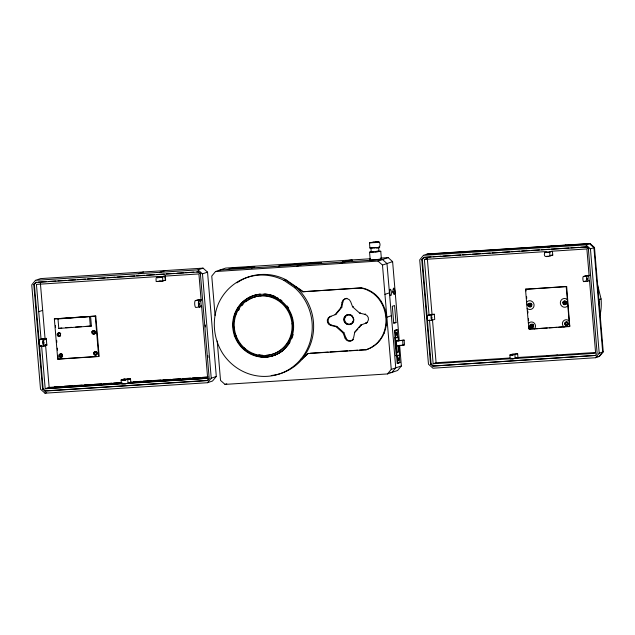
<?xml version="1.0" encoding="UTF-8"?>
<svg xmlns="http://www.w3.org/2000/svg" width="635" height="635" viewBox="0 0 635 635"><rect width="100%" height="100%" fill="white"/><g stroke="black" fill="none" stroke-linecap="round" stroke-linejoin="round"><path stroke-width="0.95" d="M396.153 334.494L396.145 333.812M398.201 359.299L398.24 359.981M296.108 287.25A50.887 48.935 71.3 0 1 302.101 358.823L307.832 353.544L365.966 349.806C395.661 339.717 390.969 293.64 360.775 288.012L302.641 291.759L285.274 279.892M365.966 349.806C396.161 340.209 391.827 293.497 361.339 287.822L302.641 291.759M529.265 305.03C533.964 301.069 529.098 310.237 529.701 304.078M566.023 301.585C563.285 300.593 563.721 305.213 566.174 303.427M565.229 301.522L564.61 302.879L565.936 303.554M398.193 359.561L398.105 360.378M342.868 302.006L341.813 307.276L335.875 314.42L335.058 314.698L340.995 307.562L342.043 302.284L342.868 302.006A4.643 4.461 71.2 0 1 346.893 298.307M367.411 322.437A4.643 4.461 71.2 0 1 366.371 322.969L360.664 325.112L354.735 332.256L353.679 337.526A4.643 4.461 71.2 0 1 345.051 338.082L343.13 333.002L336.066 326.7L330.922 325.477A4.643 4.461 71.2 0 1 330.176 316.563L335.875 314.42M528.391 323.659L525.502 289.258L566.666 286.48L569.778 326.303L529.392 329.271L528.82 328.763L528.59 323.342A4.064 3.905 71.2 0 1 534.114 322.985A4.064 3.905 71.2 0 1 534.599 328.7L534.321 328.954M565.372 303.744L565.991 302.387L564.666 301.72M566.666 286.48L566.206 286.639L569.531 326.136L569.055 326.715M35.512 280.329L31.75 284.853L40.513 389.191L44.99 393.184L207.47 382.722L212.534 381L216.305 376.468L207.542 272.137L203.057 268.137L40.584 278.598L35.512 280.329L197.993 269.867L203.057 268.137M33.814 284.726L36.258 282.265L33.814 284.726L42.577 389.057L44.815 391.057L207.296 380.595L209.113 378.889M370.403 258.762L225.655 268.081L215.519 271.534L211.757 276.066L215.067 315.436M207.296 380.595L209.177 378.325L200.414 273.995L198.176 271.994L35.695 282.456M207.47 382.722L211.241 378.198L216.305 376.468M357.926 329.12L354.735 332.256M359.116 327.692L361.49 324.834L360.664 325.112M423.474 255.341L419.711 259.874L428.474 364.204L432.951 368.205L595.432 357.743L599.488 356.362L603.25 351.83L594.487 247.499L590.01 243.499L427.53 253.96L423.474 255.341L585.954 244.88L590.01 243.499M432.776 366.077L595.813 355.417L432.776 366.077L430.53 364.077L421.775 259.739L424.22 257.286L431.109 256.842M421.775 259.739L424.22 257.286M217.21 341.027L220.52 380.397L224.996 384.397L387.477 373.936L391.247 369.403L401.376 365.95L399.637 345.281M401.376 365.95L397.605 370.483L387.477 373.936M595.257 355.608L597.138 353.346L588.375 249.015L586.137 247.015L423.656 257.477M595.432 357.743L599.202 353.211L603.25 351.83M529.828 304.84C529.598 306.53 532.741 305.332 531.233 305.443M395.907 335.272C396.534 327.533 397.486 338.749 396.121 334.01M157.099 281.368L157.75 281.488M160.52 277.424L163.354 276.654L163.322 276.225L198.914 273.939L201.16 300.673L199.12 301.26A2.572 0.691 86.3 0 0 198.66 304.046A2.572 0.691 86.3 0 0 199.549 306.372L201.589 305.792L207.677 378.269L128.913 383.326L128.873 382.913L130.858 382.889L130.5 378.643L123.896 379.063L121.023 380.079L125.516 379.706L123.38 379.881L124.166 379.889M377.253 247.666L369.895 247.983L369.459 242.76L376.857 241.84M375.809 247.753C381.246 250.063 381.445 239.538 376.317 242.427M369.895 247.983L370.57 247.753M370.221 260.017L369.562 252.198L371.221 251.777M370.896 247.896L371.245 252.055L371.785 251.873M378.73 247.245L378.944 251.484L369.562 252.198M381.421 259.08L380.762 251.262L375.134 252.127M551.315 251.674L544.639 252.603L549.426 252.293L551.275 251.246L586.875 248.952L589.121 275.693L583.367 276.519A2.572 0.691 86.3 0 0 582.906 279.305A2.572 0.691 86.3 0 0 583.795 281.63L589.55 280.813L595.638 353.29L516.874 358.362L516.834 357.934L514.858 358.061M513.382 358.767L510.167 358.862L509.929 354.973L512.691 354.028L517.636 353.711L518.001 357.973L516.874 358.362M138.343 273.701L143.407 271.978M38.727 311.706L42.672 310.364M159.925 272.312L164.989 270.589M164.14 276.177L164.179 276.598C162.449 275.987 151.479 278.201 158.575 277.598M157.52 277.725L164.179 276.598M162.965 280.733L165.624 280.059L165.267 275.788M157.845 281.559L162.52 281.083L165.624 280.059L164.767 277.217M54.356 318.873L95.782 316.071L99.163 356.354L98.671 356.521L57.737 359.156L54.356 318.873L95.782 316.071M57.991 318.937L90.599 316.54L91.4 326.049L58.785 328.446L57.991 318.937L59.047 318.572M200.414 273.995L200.977 273.804L199.858 272.804M197.993 269.867L202.478 273.86L207.542 272.137M227.354 269.526L230.521 268.446L254.794 266.89L251.627 267.97M58.785 328.446L61.817 327.954M39.799 339.542L42.148 338.63L46.268 338.368L46.839 345.194L44.085 346.131L40.37 346.369A3.429 0.921 86.3 0 1 39.187 343.265A3.429 0.921 86.3 0 1 39.799 339.542L43.513 339.304L46.268 338.368M46.339 339.217L43.585 340.162A2.572 0.691 86.3 0 0 43.124 342.948A2.572 0.691 86.3 0 0 44.013 345.273L46.776 344.337M40.37 346.369L42.005 345.813L41.592 345.837L45.196 388.731L121.166 383.826M278.328 266.248L281.488 265.168L321.493 262.588L318.333 263.668M201.644 306.649L195.905 307.467A3.429 0.921 86.3 0 1 194.723 304.363A3.429 0.921 86.3 0 1 195.334 300.641L198.096 299.704L201.39 299.49M296.759 266.303L301.268 264.771M195.334 300.641L201.089 299.823M283.924 280.352L294.735 287.734A50.887 48.895 71.2 0 1 296.299 363.95A50.887 48.895 71.2 0 1 222.901 353.758C213.304 338.78 211.542 319.524 218.654 303.173A50.887 48.895 71.2 0 1 283.932 280.352L285.837 279.694L303.205 291.568M57.737 359.156L66.024 358.481M339.931 263.525L344.432 261.993M260.644 295.926L261.437 295.656M294.735 287.734L296.648 287.084M215.519 271.534L378 261.072L388.128 257.619L392.613 261.62L399.224 340.36M299.22 289.417L299.784 289.227M378 261.072L382.484 265.073L392.613 261.62M42.577 389.057L43.132 388.866L45.379 390.866L207.859 380.405M122.007 382.699L49.141 387.39L45.196 388.731L121.293 383.516M429.466 314.857L429.054 314.889L424.394 259.413L426.593 258.667M44.815 391.057L45.379 390.866M233.577 327.422L234.291 327.176M44.99 393.184L46.68 392.613M360.775 288.012L361.339 287.822M368.506 290.727L369.07 290.536M124.73 379.008L121.88 380.008L123.158 380.055M129.675 378.69L125.722 379.841M125.103 379.913L130.5 378.643M375.341 295.402L375.904 295.204M291.973 323.882L292.775 323.604M340.995 307.562L341.813 307.276M384.945 294.37L389.445 292.838M342.043 302.284A4.643 4.461 71.2 0 1 350.671 301.728L352.592 306.816L353.417 306.53M124.762 383.81L129.699 382.857M526.296 248.722L529.788 247.531M330.176 316.563L330.994 316.286A4.643 4.461 71.2 0 0 331.748 325.199L336.883 326.422L343.948 332.724L345.877 337.804A4.643 4.461 71.2 0 0 353.52 339.392M380.627 301.482L381.183 301.292M380.817 301.704L381.381 301.514M547.886 247.333L551.37 246.142M352.592 306.816L359.656 313.118L360.482 312.833M565.325 245.245L565.888 245.054M330.922 325.477L331.748 325.199M359.656 313.118L364.8 314.333L365.617 314.055M384.556 309.221L385.112 309.031M336.066 326.7L336.883 326.422M544.735 252.547C542.552 259.207 549.886 255.834 552.76 255.127L552.442 251.293M265.644 355.544A29.988 28.813 71.2 0 0 286.861 309.221A29.988 28.813 71.2 0 0 236.926 312.436A29.988 28.813 71.2 0 0 265.644 355.544L266.446 355.275A29.988 28.813 71.2 0 0 290.806 315.039A29.988 28.813 71.2 0 0 245.856 301.704M586.137 247.015L586.7 246.824L588.375 248.325M366.371 322.969L365.546 323.255A4.643 4.461 71.2 0 0 364.8 314.333M391.366 315.706L386.302 317.429M588.375 249.015L588.939 248.825M343.13 333.002L343.948 332.724M585.954 244.88L590.439 248.88L594.487 247.499M345.051 338.082L345.877 337.804M385.945 325.779L386.509 325.588M395.994 322.58L393.748 323.35L392.311 306.292L394.565 305.522L395.994 322.58L393.517 322.739M307.832 353.544L308.396 353.354L302.657 358.624L300.744 359.283M224.996 384.397L226.798 383.786M427.839 315.42L430.181 314.5L434.3 314.238L434.737 319.357L431.975 320.294L428.268 320.532A2.572 0.691 86.3 0 1 427.379 318.206A2.572 0.691 86.3 0 1 427.839 315.42L431.546 315.174L434.3 314.238M383.5 333.692L384.064 333.502M397.153 329.732L395.145 330.414L395.78 337.923L395.097 337.963L394.47 330.462L397.153 329.732L397.788 337.241L397.105 337.28M379.143 340.63L379.706 340.439M373.158 346.123L373.721 345.932M583.367 276.519L586.121 275.574L589.836 275.336M398.208 345.496L398.748 351.925L397.272 352.433L396.311 341.027L404.122 340.122L404.535 345.091L396.732 345.996M396.311 341.027L404.122 340.122M583.795 281.63L585.637 281.003M529.36 304.49L529.923 304.3M530.733 304.006L531.828 304.435M531.146 304.379L531.709 304.181M529.447 305.554L530.011 305.364M531.328 304.903L531.892 304.705M529.86 305.919L530.423 305.729M530.384 306.03L531.455 305.665M564.229 302.022L564.793 301.831M565.206 301.681L565.761 301.49M563.999 302.522L564.563 302.323M565.69 301.927L566.253 301.736M564.047 303.07L564.61 302.879M564.356 303.53L564.92 303.339M564.84 303.776L565.404 303.586M565.817 303.435L566.38 303.244M397.224 363.268L397.899 363.228L397.272 355.719L396.589 355.767L397.224 363.268L399.907 362.537L399.28 355.036M397.899 363.228L399.907 362.537M599.083 303.578A52.745 50.681 71.2 0 0 598.868 299.664L601.067 298.918L597.321 283.901M528.82 328.763L537.662 328.612M529.392 329.271L529.844 329.113M430.53 364.077L431.094 363.879L433.34 365.879M429.482 320.008L433.157 363.752L436.086 362.752L509.937 357.997M569.531 326.136L569.984 325.985M512.397 354.989L517.636 353.711M513.263 358.672C509.294 358.569 514.152 359.243 516.834 357.934M162.044 281.051L160.845 281.257M377.754 242.205L378.293 242.022L377.158 241.919M378.595 247.333L377.571 247.539M127.246 383.469L126.04 383.683M546.775 256.238L547.529 256.302M372.435 242.268L370.459 242.673L377.833 242.3M548.283 256.215L547.799 256.278M159.845 281.257C162.362 280.845 156.4 281.424 159.568 281.281M547.481 252.436C550.005 252.024 544.044 252.603 547.203 252.468M373.126 242.118L374.396 241.998M375.626 242.578L369.459 242.76M159.226 277.614L160.115 277.535M159.552 281.448L160.433 281.368M125.317 379.952L123.547 380.103M124.762 383.707L125.841 383.54L124.777 383.556M125.635 383.794L121.348 383.913L121.142 380.008M373.785 247.92L374.793 247.848M426.966 254.151L589.447 243.689L593.923 247.69L602.686 352.02L598.924 356.552L596.956 356.68M380.254 258.127L388.128 257.619M220.027 270.002L382.5 259.54L386.985 263.541L395.748 367.871L391.978 372.404L390.009 372.531M38.227 282.138L46.109 281.63M49.062 281.44L55.951 280.995M57.92 280.868L65.802 280.36M68.755 280.17L75.644 279.725M77.613 279.606L85.495 279.098M87.463 278.971L95.337 278.463M97.314 278.336L105.188 277.828M107.156 277.701L115.038 277.193M117.007 277.066L124.881 276.558M126.849 276.431L134.731 275.923M136.7 275.796L144.574 275.288M146.55 275.161L154.424 274.653M156.393 274.526L164.274 274.026M166.243 273.899L174.117 273.391M177.07 273.201L183.967 272.756M185.936 272.629L193.81 272.121M196.771 271.931L198.739 271.804M433.078 256.715L440.96 256.207M442.928 256.08L450.802 255.572M452.779 255.445L460.653 254.937M462.621 254.81L470.503 254.302M472.472 254.175L480.346 253.667M482.314 253.54L490.196 253.04M492.165 252.913L500.039 252.405M502.007 252.278L509.889 251.77M511.858 251.643L519.74 251.135M521.708 251.008L529.582 250.5M531.551 250.373L539.433 249.865M541.401 249.738L549.275 249.23M551.244 249.103L559.125 248.595M561.094 248.468L568.968 247.967M570.944 247.84L578.818 247.333M580.787 247.205L586.7 246.824M424.394 259.413L546.33 251.563L546.362 251.992M164.481 276.273L165.298 276.217M551.109 255.23L552.76 255.127M199.485 306.475L201.128 306.372M525.502 289.258L566.206 286.639M65.762 327.7L71.676 327.319M75.621 327.065L81.534 326.684M85.479 326.43L91.4 326.049M41.434 338.987L41.021 339.019L36.433 284.401L158.369 276.55L156.686 277.582L157.424 277.646M44.363 345.353L46.839 345.194M234.204 335.851L236.172 335.724M394.47 330.462L395.145 330.414M67.977 358.362L96.234 356.537M539.583 328.485L547.267 327.993M549.196 327.866L556.879 327.374M558.8 327.247L569.508 326.557M400.01 345.376L403.63 345.146M310.364 353.227L328.104 352.084M330.073 351.957L347.813 350.814M349.782 350.687L357.664 350.179M359.632 350.052L366.53 349.607M395.716 355.584L397.367 355.481M122.777 379.444L123.603 379.397M128.556 379.079L129.381 379.024M54.626 386.882L59.547 386.564M64.468 386.247L72.35 385.739M74.319 385.612L82.193 385.104M84.161 384.977L92.043 384.469M94.012 384.342L101.894 383.834M103.862 383.707L111.736 383.199M113.705 383.072L121.587 382.564M133.398 381.81L141.28 381.302M143.248 381.175L151.13 380.667M153.099 380.54L160.972 380.032M162.941 379.905L170.823 379.397M172.791 379.27L180.665 378.762M182.634 378.635L190.516 378.127M192.484 378L200.358 377.492M202.335 377.365L208.24 376.984M130.866 382.127L207.677 377.182M517.819 357.489L595.606 352.481M433.157 363.752L511.921 358.68L511.889 358.251M48.125 387.731L121.682 383.461M129.873 382.881L207.677 378.269L130.04 382.945L130 382.532M375.404 241.998L379.293 241.935M376.634 251.23L380.762 251.262M374.134 252.079L371.245 252.055M158.893 281.44L156.147 281.495L156.027 278.543M512.128 354.909L511.373 354.917L513.477 354.719L509.841 355.021M124.095 383.858L122.206 383.842M372.84 247.975L371.03 247.96M377.134 251.325L379.079 251.404M261.112 356.179L262.874 356.306M379.087 247.047L379.73 247.166M397.796 357.775L398.264 358.997M397.82 358.045L398.185 359.021M564.11 327.033L563.801 326.819A4.064 3.905 71.2 0 1 563.316 321.104A4.064 3.905 71.2 0 1 568.841 320.746L569.095 321.04M395.962 332.899L396.073 333.835M395.93 333.105L396.042 333.565M598.448 297.744L598.868 299.664M529.757 303.816L530.344 306.554M398.232 359.188C399.439 362.982 398.455 354.663 398.28 359.346M42.148 338.63L42.22 339.487M590.439 248.88L599.202 353.211M588.708 275.717L589.137 280.837M549.68 252.23L550.005 256.072M525.955 289.1L526.113 290.957M526.582 296.513L526.732 298.363M527.193 303.832L527.344 305.602M527.804 311.11L527.963 313.015M528.447 318.738L528.606 320.643M529.058 326.057L529.272 328.605M514.882 354.647L515.207 358.489M427.323 258.421L432.038 314.523M432.451 319.445L436.086 362.752M422.339 259.548L431.094 363.879M402.646 340.622L403.058 345.591M398.367 340.892L398.058 337.145L395.51 338.01L397.002 355.814L399.55 354.941L398.764 345.575M394.676 337.669L396.248 356.322M382.484 265.073L391.247 369.403M202.478 273.86L211.241 378.198M205.272 324.985L205.438 326.954M207.835 355.497L208.002 357.465M200.676 299.847L201.247 306.673M162.544 277.162L162.87 280.995M157.543 276.598L157.583 277.027M127.746 379.579L128.064 383.421M95.29 316.238L98.671 356.521M89.543 316.905L90.337 326.414M55.42 325.58L55.586 327.549M56.658 340.32L56.825 342.289M57.317 348.178L57.483 350.147M57.983 356.037L58.229 358.989M40.378 283.051L45.077 339.003M45.569 344.924L49.141 387.39M34.377 284.528L43.132 388.866M381.024 258.548A6.048 0.421 -4.8 0 1 375.761 259.62A6.048 0.421 -4.8 0 1 370.586 259.413M392.787 291.124A3.215 0.865 86.3 0 1 392.811 292.767M95.504 333.065A1.762 1.691 71.2 0 1 93.115 333.78A1.762 1.691 71.2 0 1 92.575 331.248A1.762 1.691 71.2 0 1 95.059 330.978M95.361 331.319A1.762 1.691 71.2 0 1 95.567 331.732M60.642 335.677A1.762 1.691 71.2 0 1 58.142 335.724A1.762 1.691 71.2 0 1 58.253 333.145A1.762 1.691 71.2 0 1 60.738 333.55M62.651 356.298A1.762 1.691 71.2 0 1 60.531 357.148A1.762 1.691 71.2 0 1 59.468 355.028A1.762 1.691 71.2 0 1 61.404 353.806M61.825 353.949A1.762 1.691 71.2 0 1 62.5 354.552M97.33 352.735A1.762 1.691 71.2 0 1 95.734 355.044A1.762 1.691 71.2 0 1 94.139 352.647A1.762 1.691 71.2 0 1 96.822 351.981M44.085 346.131A3.429 0.921 86.3 0 1 42.902 343.027A3.429 0.921 86.3 0 1 43.513 339.304M199.62 307.229A3.429 0.921 86.3 0 1 198.438 304.125A3.429 0.921 86.3 0 1 199.049 300.403M40.307 345.519A2.572 0.691 86.3 0 1 39.941 345.289M39.616 344.432A2.572 0.691 86.3 0 1 39.711 340.543M96.758 353.512A1.072 1.032 71.2 0 1 96.631 352.012M62.619 355.989A1.072 1.032 71.2 0 1 61.857 354.473M557.593 355.092A52.745 50.681 71.2 0 1 555.712 355.378M549.1 355.775A52.745 50.681 71.2 0 1 547.187 355.727M601.067 298.918A52.745 50.681 71.2 0 1 599.996 315.468M587.51 281.392A2.572 0.691 86.3 0 1 586.613 279.067A2.572 0.691 86.3 0 1 587.073 276.273M431.975 320.294A2.572 0.691 86.3 0 1 431.086 317.968A2.572 0.691 86.3 0 1 431.546 315.174M568.404 323.056A1.794 1.722 71.2 0 1 566.928 325.406A1.794 1.722 71.2 0 1 565.079 323.271A1.794 1.722 71.2 0 1 567.507 322.032M567.817 305.784A4.397 4.223 71.2 0 1 561.435 305.76A4.397 4.223 71.2 0 1 562.134 299.236L563.118 298.736A4.397 4.223 71.2 0 1 567.293 299.601M533.749 326.215A1.794 1.722 71.2 0 1 530.939 327.2A1.794 1.722 71.2 0 1 531.463 324.167M532.352 324.112A1.794 1.722 71.2 0 1 533.162 324.525M533.463 324.874A1.794 1.722 71.2 0 1 533.678 325.295M566.031 304.244A1.826 1.754 71.2 0 1 563.301 303.078A1.826 1.754 71.2 0 1 565.333 300.95M566.674 302.149A1.826 1.754 71.2 0 1 566.777 302.617M566.753 303.093A1.826 1.754 71.2 0 1 566.372 303.935M531.892 305.776A1.826 1.754 71.2 0 1 528.995 306.157A1.826 1.754 71.2 0 1 529.693 303.244M530.606 303.189A1.826 1.754 71.2 0 1 531.043 303.339M527.114 308.404A4.397 4.223 71.2 0 0 533.416 307.57A4.397 4.223 71.2 0 0 531.638 301.196L530.582 300.831A4.397 4.223 71.2 0 0 526.59 302.22M283.512 350.068A31.583 30.345 71.2 0 1 237.538 340.503A31.583 30.345 71.2 0 1 253.54 295.64M254.476 295.331A31.583 30.345 71.2 0 1 260.326 294.148M264.851 294.053A31.583 30.345 71.2 0 1 269.256 294.632M270.121 294.823A31.583 30.345 71.2 0 1 274.391 296.18M262.66 355.259A29.988 28.813 71.2 0 1 258.897 354.735M238.577 310.452A29.988 28.813 71.2 0 1 239.546 308.793M241.792 305.697A29.988 28.813 71.2 0 1 243.046 304.284M254.778 296.91A29.988 28.813 71.2 0 1 256.572 296.347M269.264 356.425A31.583 30.345 71.2 0 1 267.295 356.616M258.485 355.862A31.583 30.345 71.2 0 1 251.762 353.385M245.054 348.805A31.583 30.345 71.2 0 1 243.737 347.559M235.466 315.444A31.583 30.345 71.2 0 1 236.347 312.865M243.118 302.427A31.583 30.345 71.2 0 1 245.086 300.617M248.015 298.458A31.583 30.345 71.2 0 1 251.5 296.521M286.464 347.035A31.583 30.345 71.2 0 1 236.688 339.415A31.583 30.345 71.2 0 1 260.088 294.227M263.723 294.092A31.583 30.345 71.2 0 1 269.018 294.711M269.883 294.902A31.583 30.345 71.2 0 1 275.804 296.982M276.606 297.378A31.583 30.345 71.2 0 1 278.186 298.236M280.472 299.704A31.583 30.345 71.2 0 1 281.932 300.792M287.076 305.935A31.583 30.345 71.2 0 1 288.687 308.15M293.148 334.439A31.583 30.345 71.2 0 1 291.679 338.733M290.1 341.947A31.583 30.345 71.2 0 1 287.044 346.361M236.918 282.845A50.887 48.895 71.2 0 1 285.837 279.694M302.657 358.624A50.887 48.895 71.2 0 1 271.256 375.507M353.862 319.207A5.072 4.874 71.2 0 1 348.131 324.477A5.072 4.874 71.2 0 1 344.551 317.278A5.072 4.874 71.2 0 1 352.131 315.738M43.513 342.265C43.751 346.162 44.498 340.447 43.513 342.265M199.041 303.363C199.279 307.261 200.033 301.546 199.041 303.363M431.475 317.286C431.681 321.119 432.506 315.563 431.475 317.286M587.002 278.384C587.208 282.242 588.042 276.63 587.002 278.384M568.031 324.136L567.65 324.961A1.794 1.722 71.2 0 1 565.055 324.953A1.794 1.722 71.2 0 1 565.341 322.294L566.626 322.032A1.794 1.722 71.2 0 1 568.031 324.136M158.218 277.439L160.314 277.281L158.218 277.439M342.408 261.826L348.71 261.358L342.408 261.826M345.9 260.636L352.195 260.167L345.9 260.636M531.003 324.326L530.606 324.533A1.794 1.722 71.2 0 0 530.487 327.358L530.868 327.612A1.794 1.722 71.2 0 0 533.011 325.033L531.003 324.326M389.731 290.409A3.215 0.865 86.3 0 0 390.557 295.632A3.215 0.865 86.3 0 0 391.263 291.362A3.215 0.865 86.3 0 0 389.731 290.409M393.216 289.227A3.215 0.865 86.3 0 0 394.041 294.442A3.215 0.865 86.3 0 0 394.748 290.179A3.215 0.865 86.3 0 0 393.216 289.227M91.94 331.676A1.762 1.691 71.2 0 0 93.623 334.2A1.762 1.691 71.2 0 0 94.869 331.486A1.762 1.691 71.2 0 0 91.94 331.676M57.317 333.907A1.762 1.691 71.2 0 0 58.999 336.431A1.762 1.691 71.2 0 0 60.246 333.716A1.762 1.691 71.2 0 0 57.317 333.907M59.079 354.909A1.762 1.691 71.2 0 0 60.77 357.434A1.762 1.691 71.2 0 0 62.008 354.719A1.762 1.691 71.2 0 0 59.079 354.909M93.702 352.679A1.762 1.691 71.2 0 0 95.393 355.203A1.762 1.691 71.2 0 0 96.631 352.488A1.762 1.691 71.2 0 0 93.702 352.679M58.404 334.042A1.072 1.032 71.2 0 0 59.436 335.582A1.072 1.032 71.2 0 0 60.19 333.931A1.072 1.032 71.2 0 0 58.404 334.042M94.798 352.814A1.072 1.032 71.2 0 0 95.822 354.354A1.072 1.032 71.2 0 0 96.584 352.703A1.072 1.032 71.2 0 0 94.798 352.814M93.028 331.811A1.072 1.032 71.2 0 0 94.059 333.351A1.072 1.032 71.2 0 0 94.813 331.7A1.072 1.032 71.2 0 0 93.028 331.811M60.174 355.044A1.072 1.032 71.2 0 0 61.198 356.584A1.072 1.032 71.2 0 0 61.96 354.933A1.072 1.032 71.2 0 0 60.174 355.044M531.114 325.39A1.072 1.032 71.2 0 0 532.138 326.93A1.072 1.032 71.2 0 0 532.9 325.271A1.072 1.032 71.2 0 0 531.114 325.39M565.841 323.151A1.072 1.032 71.2 0 0 566.864 324.691A1.072 1.032 71.2 0 0 567.626 323.032A1.072 1.032 71.2 0 0 565.841 323.151M528.249 304.316A1.826 1.754 71.2 0 0 529.995 306.935A1.826 1.754 71.2 0 0 531.281 304.117A1.826 1.754 71.2 0 0 528.249 304.316M562.983 302.077A1.826 1.754 71.2 0 0 564.729 304.697A1.826 1.754 71.2 0 0 566.015 301.879A1.826 1.754 71.2 0 0 562.983 302.077M344.964 317.452A4.643 4.461 71.2 0 0 349.409 324.128A4.643 4.461 71.2 0 0 352.695 316.952A4.643 4.461 71.2 0 0 344.964 317.452M235.529 311.729A31.583 30.345 71.2 0 0 265.779 357.132A31.583 30.345 71.2 0 0 288.123 308.34A31.583 30.345 71.2 0 0 235.529 311.729M344.249 317.381A5.072 4.874 71.2 0 0 349.107 324.668A5.072 4.874 71.2 0 0 352.695 316.833A5.072 4.874 71.2 0 0 344.249 317.381"/></g></svg>
